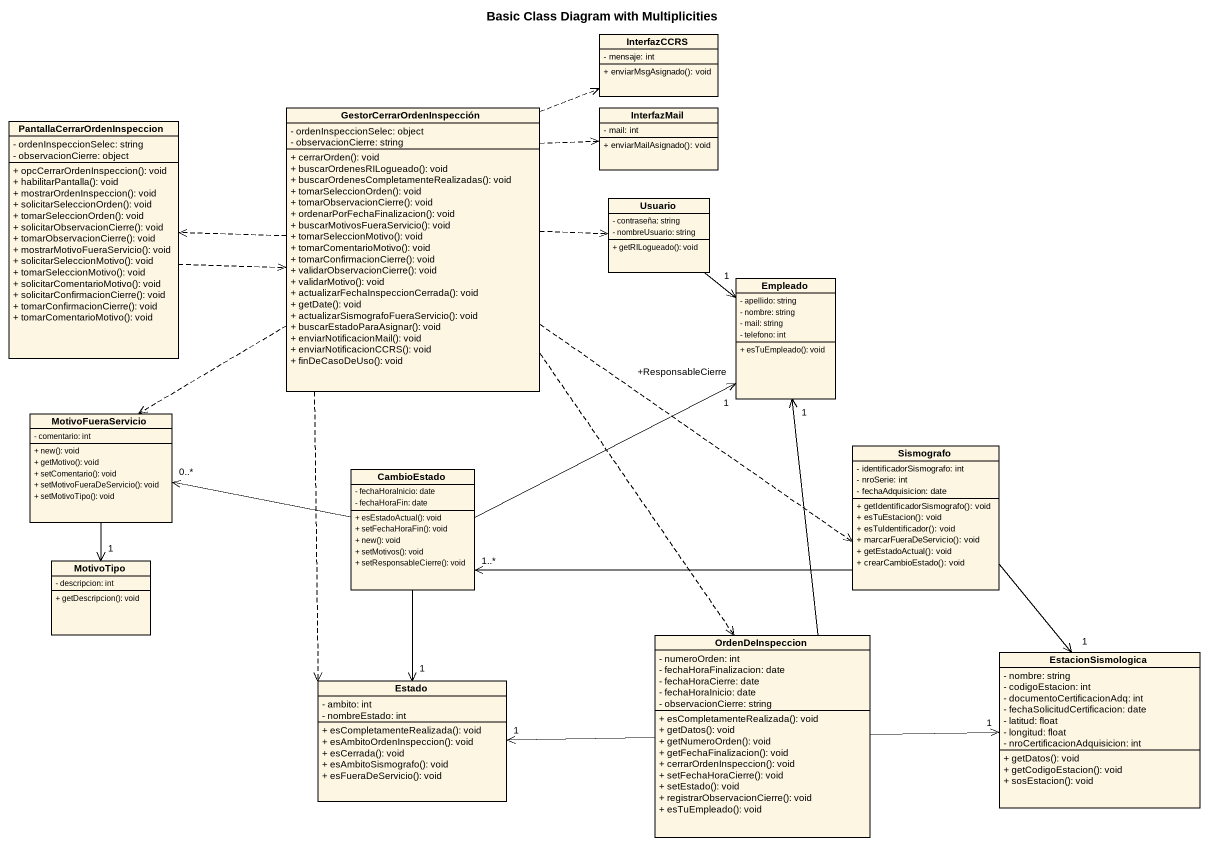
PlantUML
@startuml
title Basic Class Diagram with Multiplicities
hide circle
hide empty members
skinparam classAttributeIconSize 0
class InterfazCCRS {
  - mensaje: int
  + enviarMsgAsignado(): void
}
class GestorCerrarOrdenInspección {
  - ordenInspeccionSelec: object
  - observacionCierre: string
  + cerrarOrden(): void
  + buscarOrdenesRILogueado(): void
  + buscarOrdenesCompletamenteRealizadas(): void
  + tomarSeleccionOrden(): void
  + tomarObservacionCierre(): void
  + ordenarPorFechaFinalizacion(): void
  + buscarMotivosFueraServicio(): void
  + tomarSeleccionMotivo(): void
  + tomarComentarioMotivo(): void
  + tomarConfirmacionCierre(): void
  + validarObservacionCierre(): void
  + validarMotivo(): void
  + actualizarFechaInspeccionCerrada(): void
  + getDate(): void
  + actualizarSismografoFueraServicio(): void
  + buscarEstadoParaAsignar(): void
  + enviarNotificacionMail(): void
  + enviarNotificacionCCRS(): void
  + finDeCasoDeUso(): void
}
class InterfazMail {
  - mail: int
  + enviarMailAsignado(): void
}
class "PantallaCerrarOrdenInspeccion" as PantallaCerrarOrdenInspeccio {
  - ordenInspeccionSelec: string
  - observacionCierre: object
  + opcCerrarOrdenInspeccion(): void
  + habilitarPantalla(): void
  + mostrarOrdenInspeccion(): void
  + solicitarSeleccionOrden(): void
  + tomarSeleccionOrden(): void
  + solicitarObservacionCierre(): void
  + tomarObservacionCierre(): void
  + mostrarMotivoFueraServicio(): void
  + solicitarSeleccionMotivo(): void
  + tomarSeleccionMotivo(): void
  + solicitarComentarioMotivo(): void
  + solicitarConfirmacionCierre(): void
  + tomarConfirmacionCierre(): void
  + tomarComentarioMotivo(): void
}
class Usuario {
  - contraseña: string
  - nombreUsuario: string
  + getRILogueado(): void
}
class Empleado {
  - apellido: string
  - nombre: string
  - mail: string
  - telefono: int
  + esTuEmpleado(): void
}
class MotivoFueraServicio {
  - comentario: int
  + new(): void
  + getMotivo(): void
  + setComentario(): void
  + setMotivoFueraDeServicio(): void
  + setMotivoTipo(): void
}
class CambioEstado {
  - fechaHoraInicio: date
  - fechaHoraFin: date
  + esEstadoActual(): void
  + setFechaHoraFin(): void
  + new(): void
  + setMotivos(): void
  + setResponsableCierre(): void
}
class Sismografo {
  - identificadorSismografo: int
  - nroSerie: int
  - fechaAdquisicion: date
  + getIdentificadorSismografo(): void
  + esTuEstacion(): void
  + esTuIdentificador(): void
  + marcarFueraDeServicio(): void
  + getEstadoActual(): void
  + crearCambioEstado(): void
}
class MotivoTipo {
  - descripcion: int
  + getDescripcion(): void
}
class OrdenDeInspeccion {
  - numeroOrden: int
  - fechaHoraFinalizacion: date
  - fechaHoraCierre: date
  - fechaHoraInicio: date
  - observacionCierre: string
  + esCompletamenteRealizada(): void
  + getDatos(): void
  + getNumeroOrden(): void
  + getFechaFinalizacion(): void
  + cerrarOrdenInspeccion(): void
  + setFechaHoraCierre(): void
  + setEstado(): void
  + registrarObservacionCierre(): void
  + esTuEmpleado(): void
}
class Estado {
  - ambito: int
  - nombreEstado: int
  + esCompletamenteRealizada(): void
  + esAmbitoOrdenInspeccion(): void
  + esCerrada(): void
  + esAmbitoSismografo(): void
  + esFueraDeServicio(): void
}
class EstacionSismologica {
  - nombre: string
  - codigoEstacion: int
  - documentoCertificacionAdq: int
  - fechaSolicitudCertificacion: date
  - latitud: float
  - longitud: float
  - nroCertificacionAdquisicion: int
  + getDatos(): void
  + getCodigoEstacion(): void
  + sosEstacion(): void
}
GestorCerrarOrdenInspección .up.> InterfazCCRS
GestorCerrarOrdenInspección .right.> InterfazMail
GestorCerrarOrdenInspección .left.> PantallaCerrarOrdenInspeccio
GestorCerrarOrdenInspección .right.> Usuario
GestorCerrarOrdenInspección ..> MotivoFueraServicio
GestorCerrarOrdenInspección .right.> Sismografo
GestorCerrarOrdenInspección ..> OrdenDeInspeccion
GestorCerrarOrdenInspección ..> Estado
PantallaCerrarOrdenInspeccio .right.> GestorCerrarOrdenInspección
Usuario --> "1" Empleado
MotivoFueraServicio --> "1" MotivoTipo
CambioEstado -right-> "+ResponsableCierre\n1" Empleado
CambioEstado -left-> "0..*" MotivoFueraServicio
CambioEstado --> "1" Estado
Sismografo -left-> "1..*" CambioEstado
Sismografo --> "1" EstacionSismologica
OrdenDeInspeccion -up-> "1" Empleado
OrdenDeInspeccion -left-> "1" Estado
OrdenDeInspeccion -right-> "1" EstacionSismologica
@enduml
